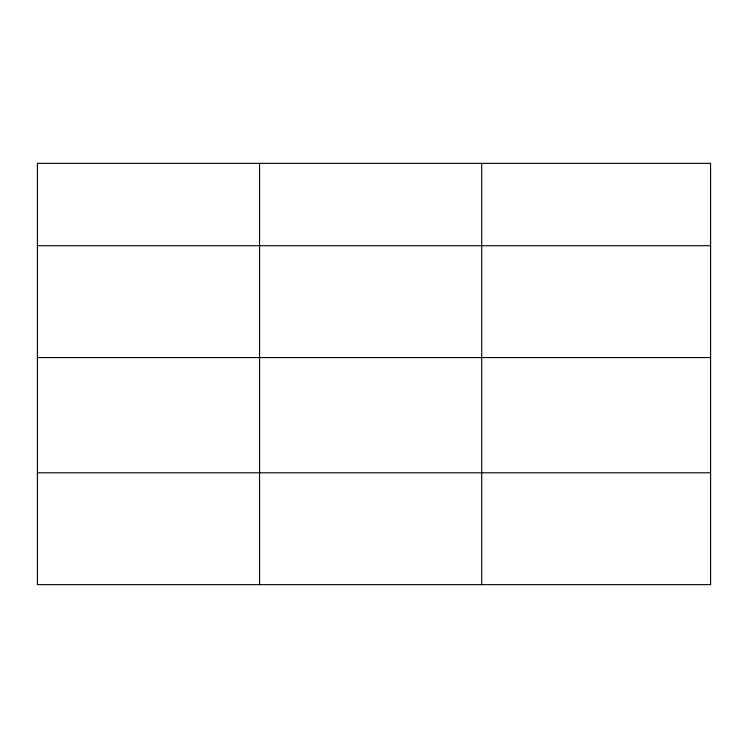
<?xml version="1.0" encoding="UTF-8"?>
<svg xmlns="http://www.w3.org/2000/svg" width="748" height="748" viewBox="0 0 748 748"><rect width="100%" height="100%" fill="white"/><g stroke="black" fill="none" stroke-linecap="round" stroke-linejoin="round"><path stroke-width="1.12" d="M710.6 357.572L710.6 163.354L37.4 163.354L37.4 584.646L710.6 584.646L710.6 357.572L37.4 357.572M37.4 245.727L710.6 245.727M37.4 472.801L710.6 472.801M481.712 163.354L481.712 584.646M259.556 163.354L259.556 584.646"/></g></svg>
